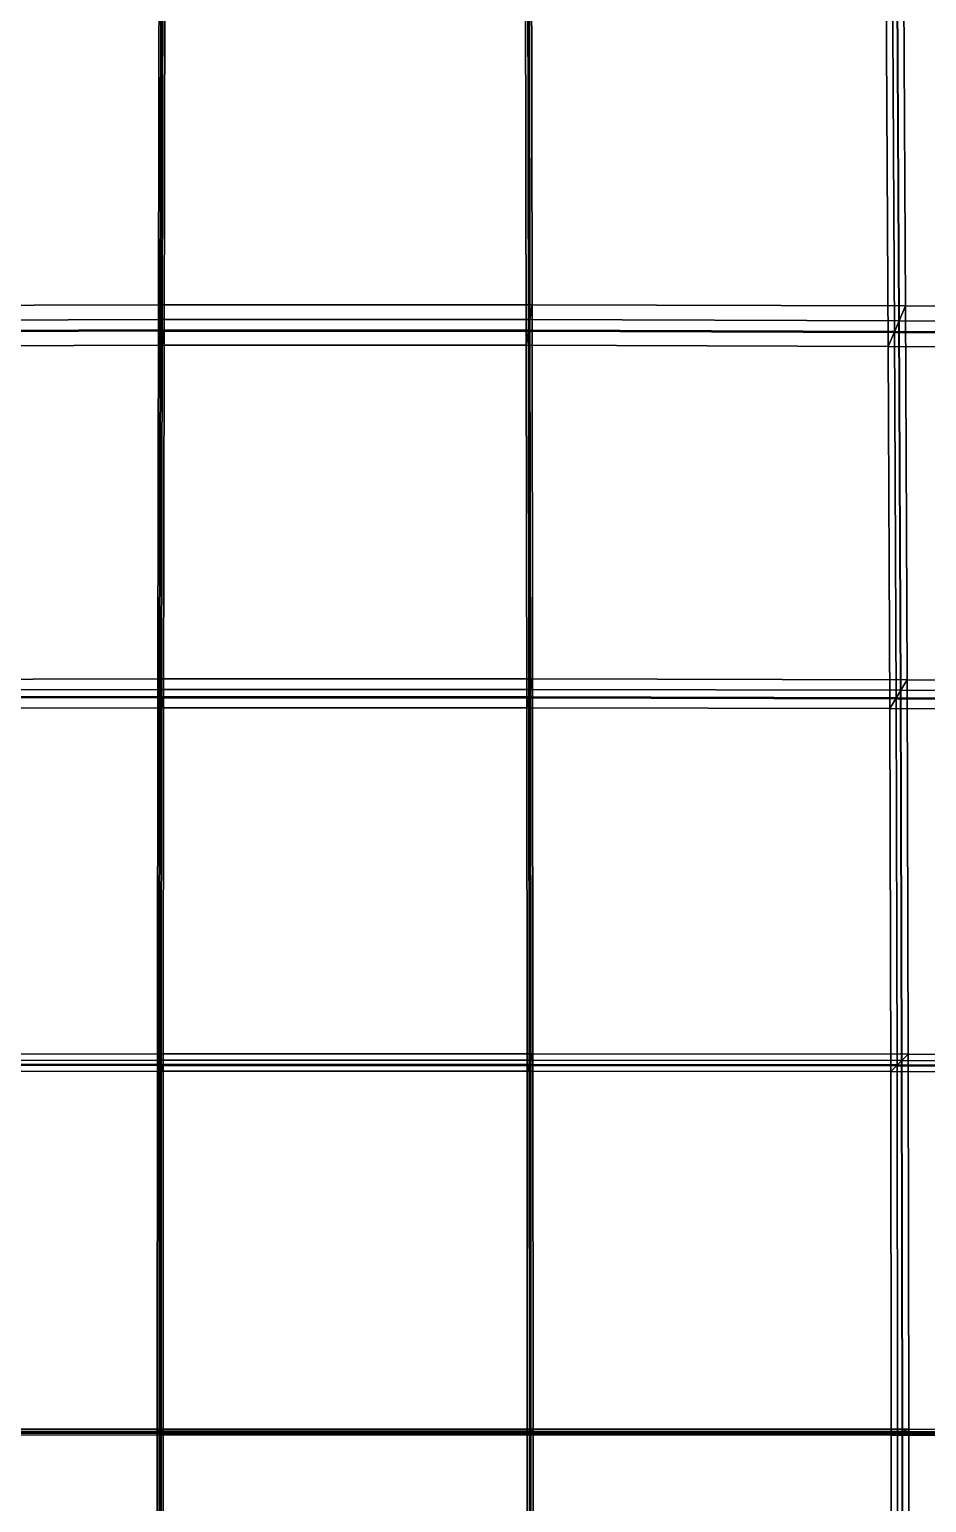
# Model space of a CAD drawing. Extents: x -25.3 to 28.3, y -25.5 to 26.5.
# Drawn here: x -0.914 to 1.683, y 0.331 to 4.599 of the extents above; entities that cross this region are included whole.
import ezdxf

# ---------------------------------------------------------------- set-up
doc = ezdxf.new("R2010")
doc.units = 0
doc.header["$MEASUREMENT"] = 0
doc.layers.add('LowerTendons', color=150, linetype='CONTINUOUS', lineweight=50)
doc.layers.add('UpperTendons', color=123, linetype='CONTINUOUS', lineweight=40)
doc.layers.add('TestBases', color=40, linetype='CONTINUOUS')

msp = doc.modelspace()

# ---------------------------------------------------------------- linework, layer by layer
at = {"layer": 'LowerTendons'}
for p, q in [((-0.5304, 3.72675, 34.6964), (-1.59072, 3.7233, 34.66434)), ((-0.5304, 3.72675, 34.6964), (0.5304, 3.72675, 34.6964)), ((0.5304, 3.72675, 34.6964), (1.59072, 3.7233, 34.66434)), ((1.59072, 3.7233, 34.66434), (2.64961, 3.71642, 34.60026)), ((-0.53189, 2.66445, 34.79408), (-1.59519, 2.66198, 34.76175)), ((-0.53189, 2.66445, 34.79408), (0.53189, 2.66445, 34.79408)), ((0.53189, 2.66445, 34.79408), (1.59519, 2.66198, 34.76175)), ((1.59519, 2.66198, 34.76175), (2.65703, 2.65703, 34.69712)), ((-0.53289, 1.59967, 34.85925), (-1.59818, 1.59818, 34.82674)), ((-0.53289, 1.59967, 34.85925), (0.53289, 1.59967, 34.85925)), ((0.53289, 1.59967, 34.85925), (1.59818, 1.59818, 34.82674)), ((1.59818, 1.59818, 34.82674), (2.66198, 1.59519, 34.76175)), ((-0.53339, 0.53339, 34.89185), (-1.59967, 0.53289, 34.85925)), ((-0.53339, 0.53339, 34.89185), (0.53339, 0.53339, 34.89185)), ((0.53339, 0.53339, 34.89185), (1.59967, 0.53289, 34.85925)), ((1.59967, 0.53289, 34.85925), (2.66445, 0.53189, 34.79408))]:
    msp.add_line(p, q, dxfattribs=at)
at = {"layer": 'TestBases'}
for points in [[(-0.53901, 4.88155, 35.25961), (-1.61656, 4.87707, 35.22728), (-1.62263, 3.79798, 35.35962), (-0.54104, 3.8015, 35.39231)], [(-0.54104, 3.8015, 35.39231), (0.54104, 3.8015, 35.39231), (0.53901, 4.88155, 35.25961), (-0.53901, 4.88155, 35.25961)], [(-0.53295, 4.8267, 34.86343), (-0.53496, 3.75878, 34.99465), (-0.54104, 3.8015, 35.39231), (-0.53901, 4.88155, 35.25961)], [(-0.53496, 3.75878, 34.99465), (-0.53295, 4.8267, 34.86343), (-0.53901, 4.88155, 35.25961), (-0.54104, 3.8015, 35.39231)], [(0.53496, 3.75878, 34.99465), (0.53295, 4.8267, 34.86343), (0.53901, 4.88155, 35.25961), (0.54104, 3.8015, 35.39231)], [(0.53295, 4.8267, 34.86343), (0.53496, 3.75878, 34.99465), (0.54104, 3.8015, 35.39231), (0.53901, 4.88155, 35.25961)], [(0.54104, 3.8015, 35.39231), (1.62263, 3.79798, 35.35962), (1.61656, 4.87707, 35.22728), (0.53901, 4.88155, 35.25961)], [(1.6044, 3.75531, 34.96232), (1.59839, 4.82227, 34.83146), (1.61656, 4.87707, 35.22728), (1.62263, 3.79798, 35.35962)], [(1.59839, 4.82227, 34.83146), (1.6044, 3.75531, 34.96232), (1.62263, 3.79798, 35.35962), (1.61656, 4.87707, 35.22728)], [(1.62263, 3.79798, 35.35962), (2.70275, 3.79096, 35.29424), (2.69267, 4.86812, 35.16263), (1.61656, 4.87707, 35.22728)], [(-0.53295, 4.8267, 34.86343), (-1.59839, 4.82227, 34.83146), (-1.6044, 3.75531, 34.96232), (-0.53496, 3.75878, 34.99465)], [(-0.53295, 4.8267, 34.86343), (-1.59839, 4.82227, 34.83146), (-1.6044, 3.75531, 34.96232), (-0.53496, 3.75878, 34.99465)], [(-0.53496, 3.75878, 34.99465), (0.53496, 3.75878, 34.99465), (0.53295, 4.8267, 34.86343), (-0.53295, 4.8267, 34.86343)], [(-0.52841, 4.78556, 34.5663), (-0.5304, 3.72675, 34.6964), (-0.53496, 3.75878, 34.99465), (-0.53295, 4.8267, 34.86343)], [(-0.53496, 3.75878, 34.99465), (0.53496, 3.75878, 34.99465), (0.53295, 4.8267, 34.86343), (-0.53295, 4.8267, 34.86343)], [(-0.5304, 3.72675, 34.6964), (-0.52841, 4.78556, 34.5663), (-0.53295, 4.8267, 34.86343), (-0.53496, 3.75878, 34.99465)], [(0.5304, 3.72675, 34.6964), (0.52841, 4.78556, 34.5663), (0.53295, 4.8267, 34.86343), (0.53496, 3.75878, 34.99465)], [(0.52841, 4.78556, 34.5663), (0.5304, 3.72675, 34.6964), (0.53496, 3.75878, 34.99465), (0.53295, 4.8267, 34.86343)], [(0.53496, 3.75878, 34.99465), (1.6044, 3.75531, 34.96232), (1.59839, 4.82227, 34.83146), (0.53295, 4.8267, 34.86343)], [(0.53496, 3.75878, 34.99465), (1.6044, 3.75531, 34.96232), (1.59839, 4.82227, 34.83146), (0.53295, 4.8267, 34.86343)], [(-0.52841, 4.78556, 34.5663), (-1.58477, 4.78118, 34.5346), (-1.59072, 3.7233, 34.66434), (-0.5304, 3.72675, 34.6964)], [(-0.52841, 4.78556, 34.5663), (-1.58477, 4.78118, 34.5346), (-1.59072, 3.7233, 34.66434), (-0.5304, 3.72675, 34.6964)], [(-0.5304, 3.72675, 34.6964), (0.5304, 3.72675, 34.6964), (0.52841, 4.78556, 34.5663), (-0.52841, 4.78556, 34.5663)], [(-0.52236, 4.73072, 34.17013), (-0.52432, 3.68403, 34.29873), (-0.5304, 3.72675, 34.6964), (-0.52841, 4.78556, 34.5663)], [(-0.5304, 3.72675, 34.6964), (0.5304, 3.72675, 34.6964), (0.52841, 4.78556, 34.5663), (-0.52841, 4.78556, 34.5663)], [(-0.52432, 3.68403, 34.29873), (-0.52236, 4.73072, 34.17013), (-0.52841, 4.78556, 34.5663), (-0.5304, 3.72675, 34.6964)], [(0.52432, 3.68403, 34.29873), (0.52236, 4.73072, 34.17013), (0.52841, 4.78556, 34.5663), (0.5304, 3.72675, 34.6964)], [(0.52236, 4.73072, 34.17013), (0.52432, 3.68403, 34.29873), (0.5304, 3.72675, 34.6964), (0.52841, 4.78556, 34.5663)], [(0.5304, 3.72675, 34.6964), (1.59072, 3.7233, 34.66434), (1.58477, 4.78118, 34.5346), (0.52841, 4.78556, 34.5663)], [(0.5304, 3.72675, 34.6964), (1.59072, 3.7233, 34.66434), (1.58477, 4.78118, 34.5346), (0.52841, 4.78556, 34.5663)], [(1.57249, 3.68063, 34.26704), (1.56661, 4.72638, 34.13879), (1.58477, 4.78118, 34.5346), (1.59072, 3.7233, 34.66434)], [(1.56661, 4.72638, 34.13879), (1.57249, 3.68063, 34.26704), (1.59072, 3.7233, 34.66434), (1.58477, 4.78118, 34.5346)], [(1.59072, 3.7233, 34.66434), (1.58477, 4.78118, 34.5346), (1.59839, 4.82227, 34.83146), (1.6044, 3.75531, 34.96232)], [(1.58477, 4.78118, 34.5346), (1.59072, 3.7233, 34.66434), (1.6044, 3.75531, 34.96232), (1.59839, 4.82227, 34.83146)], [(1.59072, 3.7233, 34.66434), (2.64961, 3.71642, 34.60026), (2.63973, 4.7724, 34.47123), (1.58477, 4.78118, 34.5346)], [(1.59072, 3.7233, 34.66434), (2.64961, 3.71642, 34.60026), (2.63973, 4.7724, 34.47123), (1.58477, 4.78118, 34.5346)], [(1.6044, 3.75531, 34.96232), (2.67239, 3.74837, 34.89768), (2.66242, 4.81343, 34.76755), (1.59839, 4.82227, 34.83146)], [(1.6044, 3.75531, 34.96232), (2.67239, 3.74837, 34.89768), (2.66242, 4.81343, 34.76755), (1.59839, 4.82227, 34.83146)], [(-0.52236, 4.73072, 34.17013), (-1.56661, 4.72638, 34.13879), (-1.57249, 3.68063, 34.26704), (-0.52432, 3.68403, 34.29873)], [(-0.52432, 3.68403, 34.29873), (0.52432, 3.68403, 34.29873), (0.52236, 4.73072, 34.17013), (-0.52236, 4.73072, 34.17013)], [(0.52432, 3.68403, 34.29873), (1.57249, 3.68063, 34.26704), (1.56661, 4.72638, 34.13879), (0.52236, 4.73072, 34.17013)], [(1.57249, 3.68063, 34.26704), (2.61924, 3.67383, 34.20369), (2.60947, 4.7177, 34.07615), (1.56661, 4.72638, 34.13879)], [(-0.54104, 3.8015, 35.39231), (-1.62263, 3.79798, 35.35962), (-1.62719, 2.71537, 35.45898), (-0.54256, 2.71789, 35.49195)], [(-0.53496, 3.75878, 34.99465), (-1.6044, 3.75531, 34.96232), (-1.62263, 3.79798, 35.35962), (-0.54104, 3.8015, 35.39231)], [(-1.6044, 3.75531, 34.96232), (-0.53496, 3.75878, 34.99465), (-0.54104, 3.8015, 35.39231), (-1.62263, 3.79798, 35.35962)], [(-0.54256, 2.71789, 35.49195), (0.54256, 2.71789, 35.49195), (0.54104, 3.8015, 35.39231), (-0.54104, 3.8015, 35.39231)], [(-0.53496, 3.75878, 34.99465), (-0.53647, 2.68736, 35.09317), (-0.54256, 2.71789, 35.49195), (-0.54104, 3.8015, 35.39231)], [(-0.53647, 2.68736, 35.09317), (-0.53496, 3.75878, 34.99465), (-0.54104, 3.8015, 35.39231), (-0.54256, 2.71789, 35.49195)], [(0.53496, 3.75878, 34.99465), (-0.53496, 3.75878, 34.99465), (-0.54104, 3.8015, 35.39231), (0.54104, 3.8015, 35.39231)], [(-0.53496, 3.75878, 34.99465), (0.53496, 3.75878, 34.99465), (0.54104, 3.8015, 35.39231), (-0.54104, 3.8015, 35.39231)], [(0.53647, 2.68736, 35.09317), (0.53496, 3.75878, 34.99465), (0.54104, 3.8015, 35.39231), (0.54256, 2.71789, 35.49195)], [(1.6044, 3.75531, 34.96232), (0.53496, 3.75878, 34.99465), (0.54104, 3.8015, 35.39231), (1.62263, 3.79798, 35.35962)], [(0.53496, 3.75878, 34.99465), (0.53647, 2.68736, 35.09317), (0.54256, 2.71789, 35.49195), (0.54104, 3.8015, 35.39231)], [(0.53496, 3.75878, 34.99465), (1.6044, 3.75531, 34.96232), (1.62263, 3.79798, 35.35962), (0.54104, 3.8015, 35.39231)], [(0.54256, 2.71789, 35.49195), (1.62719, 2.71537, 35.45898), (1.62263, 3.79798, 35.35962), (0.54104, 3.8015, 35.39231)], [(-0.53496, 3.75878, 34.99465), (-1.6044, 3.75531, 34.96232), (-1.60891, 2.68486, 35.06056), (-0.53647, 2.68736, 35.09317)], [(-0.53496, 3.75878, 34.99465), (-1.6044, 3.75531, 34.96232), (-1.60891, 2.68486, 35.06056), (-0.53647, 2.68736, 35.09317)], [(-0.5304, 3.72675, 34.6964), (-1.59072, 3.7233, 34.66434), (-1.6044, 3.75531, 34.96232), (-0.53496, 3.75878, 34.99465)], [(-1.59072, 3.7233, 34.66434), (-0.5304, 3.72675, 34.6964), (-0.53496, 3.75878, 34.99465), (-1.6044, 3.75531, 34.96232)], [(-0.53647, 2.68736, 35.09317), (0.53647, 2.68736, 35.09317), (0.53496, 3.75878, 34.99465), (-0.53496, 3.75878, 34.99465)], [(-0.5304, 3.72675, 34.6964), (-0.53189, 2.66445, 34.79408), (-0.53647, 2.68736, 35.09317), (-0.53496, 3.75878, 34.99465)], [(-0.53647, 2.68736, 35.09317), (0.53647, 2.68736, 35.09317), (0.53496, 3.75878, 34.99465), (-0.53496, 3.75878, 34.99465)], [(-0.53189, 2.66445, 34.79408), (-0.5304, 3.72675, 34.6964), (-0.53496, 3.75878, 34.99465), (-0.53647, 2.68736, 35.09317)], [(0.5304, 3.72675, 34.6964), (-0.5304, 3.72675, 34.6964), (-0.53496, 3.75878, 34.99465), (0.53496, 3.75878, 34.99465)], [(-0.5304, 3.72675, 34.6964), (0.5304, 3.72675, 34.6964), (0.53496, 3.75878, 34.99465), (-0.53496, 3.75878, 34.99465)], [(0.53189, 2.66445, 34.79408), (0.5304, 3.72675, 34.6964), (0.53496, 3.75878, 34.99465), (0.53647, 2.68736, 35.09317)], [(1.59072, 3.7233, 34.66434), (0.5304, 3.72675, 34.6964), (0.53496, 3.75878, 34.99465), (1.6044, 3.75531, 34.96232)], [(0.5304, 3.72675, 34.6964), (0.53189, 2.66445, 34.79408), (0.53647, 2.68736, 35.09317), (0.53496, 3.75878, 34.99465)], [(0.5304, 3.72675, 34.6964), (1.59072, 3.7233, 34.66434), (1.6044, 3.75531, 34.96232), (0.53496, 3.75878, 34.99465)], [(0.53647, 2.68736, 35.09317), (1.60891, 2.68486, 35.06056), (1.6044, 3.75531, 34.96232), (0.53496, 3.75878, 34.99465)], [(0.53647, 2.68736, 35.09317), (1.60891, 2.68486, 35.06056), (1.6044, 3.75531, 34.96232), (0.53496, 3.75878, 34.99465)], [(1.60891, 2.68486, 35.06056), (1.6044, 3.75531, 34.96232), (1.62263, 3.79798, 35.35962), (1.62719, 2.71537, 35.45898)], [(2.67239, 3.74837, 34.89768), (1.6044, 3.75531, 34.96232), (1.62263, 3.79798, 35.35962), (2.70275, 3.79096, 35.29424)], [(1.6044, 3.75531, 34.96232), (1.60891, 2.68486, 35.06056), (1.62719, 2.71537, 35.45898), (1.62263, 3.79798, 35.35962)], [(1.6044, 3.75531, 34.96232), (2.67239, 3.74837, 34.89768), (2.70275, 3.79096, 35.29424), (1.62263, 3.79798, 35.35962)], [(1.62719, 2.71537, 35.45898), (2.71032, 2.71032, 35.39305), (2.70275, 3.79096, 35.29424), (1.62263, 3.79798, 35.35962)], [(-0.5304, 3.72675, 34.6964), (-1.59072, 3.7233, 34.66434), (-1.59519, 2.66198, 34.76175), (-0.53189, 2.66445, 34.79408)], [(-0.5304, 3.72675, 34.6964), (-1.59072, 3.7233, 34.66434), (-1.59519, 2.66198, 34.76175), (-0.53189, 2.66445, 34.79408)], [(-0.52432, 3.68403, 34.29873), (-1.57249, 3.68063, 34.26704), (-1.59072, 3.7233, 34.66434), (-0.5304, 3.72675, 34.6964)], [(-1.57249, 3.68063, 34.26704), (-0.52432, 3.68403, 34.29873), (-0.5304, 3.72675, 34.6964), (-1.59072, 3.7233, 34.66434)], [(-0.53189, 2.66445, 34.79408), (0.53189, 2.66445, 34.79408), (0.5304, 3.72675, 34.6964), (-0.5304, 3.72675, 34.6964)], [(-0.52432, 3.68403, 34.29873), (-0.5258, 2.63391, 34.39529), (-0.53189, 2.66445, 34.79408), (-0.5304, 3.72675, 34.6964)], [(-0.53189, 2.66445, 34.79408), (0.53189, 2.66445, 34.79408), (0.5304, 3.72675, 34.6964), (-0.5304, 3.72675, 34.6964)], [(-0.5258, 2.63391, 34.39529), (-0.52432, 3.68403, 34.29873), (-0.5304, 3.72675, 34.6964), (-0.53189, 2.66445, 34.79408)], [(0.52432, 3.68403, 34.29873), (-0.52432, 3.68403, 34.29873), (-0.5304, 3.72675, 34.6964), (0.5304, 3.72675, 34.6964)], [(-0.52432, 3.68403, 34.29873), (0.52432, 3.68403, 34.29873), (0.5304, 3.72675, 34.6964), (-0.5304, 3.72675, 34.6964)], [(0.5258, 2.63391, 34.39529), (0.52432, 3.68403, 34.29873), (0.5304, 3.72675, 34.6964), (0.53189, 2.66445, 34.79408)], [(1.57249, 3.68063, 34.26704), (0.52432, 3.68403, 34.29873), (0.5304, 3.72675, 34.6964), (1.59072, 3.7233, 34.66434)], [(0.52432, 3.68403, 34.29873), (0.5258, 2.63391, 34.39529), (0.53189, 2.66445, 34.79408), (0.5304, 3.72675, 34.6964)], [(0.52432, 3.68403, 34.29873), (1.57249, 3.68063, 34.26704), (1.59072, 3.7233, 34.66434), (0.5304, 3.72675, 34.6964)], [(0.53189, 2.66445, 34.79408), (1.59519, 2.66198, 34.76175), (1.59072, 3.7233, 34.66434), (0.5304, 3.72675, 34.6964)], [(0.53189, 2.66445, 34.79408), (1.59519, 2.66198, 34.76175), (1.59072, 3.7233, 34.66434), (0.5304, 3.72675, 34.6964)], [(1.57691, 2.63147, 34.36333), (1.57249, 3.68063, 34.26704), (1.59072, 3.7233, 34.66434), (1.59519, 2.66198, 34.76175)], [(2.61924, 3.67383, 34.20369), (1.57249, 3.68063, 34.26704), (1.59072, 3.7233, 34.66434), (2.64961, 3.71642, 34.60026)], [(1.57249, 3.68063, 34.26704), (1.57691, 2.63147, 34.36333), (1.59519, 2.66198, 34.76175), (1.59072, 3.7233, 34.66434)], [(1.57249, 3.68063, 34.26704), (2.61924, 3.67383, 34.20369), (2.64961, 3.71642, 34.60026), (1.59072, 3.7233, 34.66434)], [(1.59519, 2.66198, 34.76175), (1.59072, 3.7233, 34.66434), (1.6044, 3.75531, 34.96232), (1.60891, 2.68486, 35.06056)], [(2.64961, 3.71642, 34.60026), (1.59072, 3.7233, 34.66434), (1.6044, 3.75531, 34.96232), (2.67239, 3.74837, 34.89768)], [(1.59072, 3.7233, 34.66434), (1.59519, 2.66198, 34.76175), (1.60891, 2.68486, 35.06056), (1.6044, 3.75531, 34.96232)], [(1.59072, 3.7233, 34.66434), (2.64961, 3.71642, 34.60026), (2.67239, 3.74837, 34.89768), (1.6044, 3.75531, 34.96232)], [(1.59519, 2.66198, 34.76175), (2.65703, 2.65703, 34.69712), (2.64961, 3.71642, 34.60026), (1.59072, 3.7233, 34.66434)], [(1.59519, 2.66198, 34.76175), (2.65703, 2.65703, 34.69712), (2.64961, 3.71642, 34.60026), (1.59072, 3.7233, 34.66434)], [(1.60891, 2.68486, 35.06056), (2.67987, 2.67987, 34.99538), (2.67239, 3.74837, 34.89768), (1.6044, 3.75531, 34.96232)], [(1.60891, 2.68486, 35.06056), (2.67987, 2.67987, 34.99538), (2.67239, 3.74837, 34.89768), (1.6044, 3.75531, 34.96232)], [(-0.52432, 3.68403, 34.29873), (-1.57249, 3.68063, 34.26704), (-1.57691, 2.63147, 34.36333), (-0.5258, 2.63391, 34.39529)], [(-0.5258, 2.63391, 34.39529), (0.5258, 2.63391, 34.39529), (0.52432, 3.68403, 34.29873), (-0.52432, 3.68403, 34.29873)], [(0.5258, 2.63391, 34.39529), (1.57691, 2.63147, 34.36333), (1.57249, 3.68063, 34.26704), (0.52432, 3.68403, 34.29873)], [(1.57691, 2.63147, 34.36333), (2.62657, 2.62657, 34.29945), (2.61924, 3.67383, 34.20369), (1.57249, 3.68063, 34.26704)], [(-0.54256, 2.71789, 35.49195), (-1.62719, 2.71537, 35.45898), (-1.63023, 1.63023, 35.52527), (-0.54358, 1.63175, 35.55843)], [(-0.53647, 2.68736, 35.09317), (-1.60891, 2.68486, 35.06056), (-1.62719, 2.71537, 35.45898), (-0.54256, 2.71789, 35.49195)], [(-1.60891, 2.68486, 35.06056), (-0.53647, 2.68736, 35.09317), (-0.54256, 2.71789, 35.49195), (-1.62719, 2.71537, 35.45898)], [(-0.54358, 1.63175, 35.55843), (0.54358, 1.63175, 35.55843), (0.54256, 2.71789, 35.49195), (-0.54256, 2.71789, 35.49195)], [(-0.53647, 2.68736, 35.09317), (-0.53747, 1.61342, 35.1589), (-0.54358, 1.63175, 35.55843), (-0.54256, 2.71789, 35.49195)], [(-0.53747, 1.61342, 35.1589), (-0.53647, 2.68736, 35.09317), (-0.54256, 2.71789, 35.49195), (-0.54358, 1.63175, 35.55843)], [(0.53647, 2.68736, 35.09317), (-0.53647, 2.68736, 35.09317), (-0.54256, 2.71789, 35.49195), (0.54256, 2.71789, 35.49195)], [(-0.53647, 2.68736, 35.09317), (0.53647, 2.68736, 35.09317), (0.54256, 2.71789, 35.49195), (-0.54256, 2.71789, 35.49195)], [(0.53747, 1.61342, 35.1589), (0.53647, 2.68736, 35.09317), (0.54256, 2.71789, 35.49195), (0.54358, 1.63175, 35.55843)], [(1.60891, 2.68486, 35.06056), (0.53647, 2.68736, 35.09317), (0.54256, 2.71789, 35.49195), (1.62719, 2.71537, 35.45898)], [(0.53647, 2.68736, 35.09317), (0.53747, 1.61342, 35.1589), (0.54358, 1.63175, 35.55843), (0.54256, 2.71789, 35.49195)], [(0.53647, 2.68736, 35.09317), (1.60891, 2.68486, 35.06056), (1.62719, 2.71537, 35.45898), (0.54256, 2.71789, 35.49195)], [(0.54358, 1.63175, 35.55843), (1.63023, 1.63023, 35.52527), (1.62719, 2.71537, 35.45898), (0.54256, 2.71789, 35.49195)], [(1.61191, 1.61191, 35.12611), (1.60891, 2.68486, 35.06056), (1.62719, 2.71537, 35.45898), (1.63023, 1.63023, 35.52527)], [(2.67987, 2.67987, 34.99538), (1.60891, 2.68486, 35.06056), (1.62719, 2.71537, 35.45898), (2.71032, 2.71032, 35.39305)], [(1.60891, 2.68486, 35.06056), (1.61191, 1.61191, 35.12611), (1.63023, 1.63023, 35.52527), (1.62719, 2.71537, 35.45898)], [(1.60891, 2.68486, 35.06056), (2.67987, 2.67987, 34.99538), (2.71032, 2.71032, 35.39305), (1.62719, 2.71537, 35.45898)], [(1.63023, 1.63023, 35.52527), (2.71537, 1.62719, 35.45898), (2.71032, 2.71032, 35.39305), (1.62719, 2.71537, 35.45898)], [(-0.53647, 2.68736, 35.09317), (-1.60891, 2.68486, 35.06056), (-1.61191, 1.61191, 35.12611), (-0.53747, 1.61342, 35.1589)], [(-0.53647, 2.68736, 35.09317), (-1.60891, 2.68486, 35.06056), (-1.61191, 1.61191, 35.12611), (-0.53747, 1.61342, 35.1589)], [(-0.53189, 2.66445, 34.79408), (-1.59519, 2.66198, 34.76175), (-1.60891, 2.68486, 35.06056), (-0.53647, 2.68736, 35.09317)], [(-1.59519, 2.66198, 34.76175), (-0.53189, 2.66445, 34.79408), (-0.53647, 2.68736, 35.09317), (-1.60891, 2.68486, 35.06056)], [(-0.53189, 2.66445, 34.79408), (-1.59519, 2.66198, 34.76175), (-1.59818, 1.59818, 34.82674), (-0.53289, 1.59967, 34.85925)], [(-0.53189, 2.66445, 34.79408), (-1.59519, 2.66198, 34.76175), (-1.59818, 1.59818, 34.82674), (-0.53289, 1.59967, 34.85925)], [(-0.5258, 2.63391, 34.39529), (-1.57691, 2.63147, 34.36333), (-1.59519, 2.66198, 34.76175), (-0.53189, 2.66445, 34.79408)], [(-1.57691, 2.63147, 34.36333), (-0.5258, 2.63391, 34.39529), (-0.53189, 2.66445, 34.79408), (-1.59519, 2.66198, 34.76175)], [(-0.53747, 1.61342, 35.1589), (0.53747, 1.61342, 35.1589), (0.53647, 2.68736, 35.09317), (-0.53647, 2.68736, 35.09317)], [(-0.53189, 2.66445, 34.79408), (-0.53289, 1.59967, 34.85925), (-0.53747, 1.61342, 35.1589), (-0.53647, 2.68736, 35.09317)], [(-0.53747, 1.61342, 35.1589), (0.53747, 1.61342, 35.1589), (0.53647, 2.68736, 35.09317), (-0.53647, 2.68736, 35.09317)], [(-0.53289, 1.59967, 34.85925), (-0.53189, 2.66445, 34.79408), (-0.53647, 2.68736, 35.09317), (-0.53747, 1.61342, 35.1589)], [(0.53189, 2.66445, 34.79408), (-0.53189, 2.66445, 34.79408), (-0.53647, 2.68736, 35.09317), (0.53647, 2.68736, 35.09317)], [(-0.53189, 2.66445, 34.79408), (0.53189, 2.66445, 34.79408), (0.53647, 2.68736, 35.09317), (-0.53647, 2.68736, 35.09317)], [(-0.53289, 1.59967, 34.85925), (0.53289, 1.59967, 34.85925), (0.53189, 2.66445, 34.79408), (-0.53189, 2.66445, 34.79408)], [(-0.5258, 2.63391, 34.39529), (-0.52678, 1.58133, 34.45971), (-0.53289, 1.59967, 34.85925), (-0.53189, 2.66445, 34.79408)], [(-0.53289, 1.59967, 34.85925), (0.53289, 1.59967, 34.85925), (0.53189, 2.66445, 34.79408), (-0.53189, 2.66445, 34.79408)], [(-0.52678, 1.58133, 34.45971), (-0.5258, 2.63391, 34.39529), (-0.53189, 2.66445, 34.79408), (-0.53289, 1.59967, 34.85925)], [(0.5258, 2.63391, 34.39529), (-0.5258, 2.63391, 34.39529), (-0.53189, 2.66445, 34.79408), (0.53189, 2.66445, 34.79408)], [(-0.5258, 2.63391, 34.39529), (0.5258, 2.63391, 34.39529), (0.53189, 2.66445, 34.79408), (-0.53189, 2.66445, 34.79408)], [(0.52678, 1.58133, 34.45971), (0.5258, 2.63391, 34.39529), (0.53189, 2.66445, 34.79408), (0.53289, 1.59967, 34.85925)], [(1.57691, 2.63147, 34.36333), (0.5258, 2.63391, 34.39529), (0.53189, 2.66445, 34.79408), (1.59519, 2.66198, 34.76175)], [(0.5258, 2.63391, 34.39529), (0.52678, 1.58133, 34.45971), (0.53289, 1.59967, 34.85925), (0.53189, 2.66445, 34.79408)], [(0.5258, 2.63391, 34.39529), (1.57691, 2.63147, 34.36333), (1.59519, 2.66198, 34.76175), (0.53189, 2.66445, 34.79408)], [(0.53289, 1.59967, 34.85925), (0.53189, 2.66445, 34.79408), (0.53647, 2.68736, 35.09317), (0.53747, 1.61342, 35.1589)], [(1.59519, 2.66198, 34.76175), (0.53189, 2.66445, 34.79408), (0.53647, 2.68736, 35.09317), (1.60891, 2.68486, 35.06056)], [(0.53189, 2.66445, 34.79408), (0.53289, 1.59967, 34.85925), (0.53747, 1.61342, 35.1589), (0.53647, 2.68736, 35.09317)], [(0.53189, 2.66445, 34.79408), (1.59519, 2.66198, 34.76175), (1.60891, 2.68486, 35.06056), (0.53647, 2.68736, 35.09317)], [(0.53289, 1.59967, 34.85925), (1.59818, 1.59818, 34.82674), (1.59519, 2.66198, 34.76175), (0.53189, 2.66445, 34.79408)], [(0.53289, 1.59967, 34.85925), (1.59818, 1.59818, 34.82674), (1.59519, 2.66198, 34.76175), (0.53189, 2.66445, 34.79408)], [(0.53747, 1.61342, 35.1589), (1.61191, 1.61191, 35.12611), (1.60891, 2.68486, 35.06056), (0.53647, 2.68736, 35.09317)], [(0.53747, 1.61342, 35.1589), (1.61191, 1.61191, 35.12611), (1.60891, 2.68486, 35.06056), (0.53647, 2.68736, 35.09317)], [(1.57986, 1.57986, 34.42758), (1.57691, 2.63147, 34.36333), (1.59519, 2.66198, 34.76175), (1.59818, 1.59818, 34.82674)], [(2.62657, 2.62657, 34.29945), (1.57691, 2.63147, 34.36333), (1.59519, 2.66198, 34.76175), (2.65703, 2.65703, 34.69712)], [(1.57691, 2.63147, 34.36333), (1.57986, 1.57986, 34.42758), (1.59818, 1.59818, 34.82674), (1.59519, 2.66198, 34.76175)], [(1.57691, 2.63147, 34.36333), (2.62657, 2.62657, 34.29945), (2.65703, 2.65703, 34.69712), (1.59519, 2.66198, 34.76175)], [(1.59818, 1.59818, 34.82674), (1.59519, 2.66198, 34.76175), (1.60891, 2.68486, 35.06056), (1.61191, 1.61191, 35.12611)], [(2.65703, 2.65703, 34.69712), (1.59519, 2.66198, 34.76175), (1.60891, 2.68486, 35.06056), (2.67987, 2.67987, 34.99538)], [(1.59519, 2.66198, 34.76175), (1.59818, 1.59818, 34.82674), (1.61191, 1.61191, 35.12611), (1.60891, 2.68486, 35.06056)], [(1.59519, 2.66198, 34.76175), (2.65703, 2.65703, 34.69712), (2.67987, 2.67987, 34.99538), (1.60891, 2.68486, 35.06056)], [(1.59818, 1.59818, 34.82674), (2.66198, 1.59519, 34.76175), (2.65703, 2.65703, 34.69712), (1.59519, 2.66198, 34.76175)], [(1.59818, 1.59818, 34.82674), (2.66198, 1.59519, 34.76175), (2.65703, 2.65703, 34.69712), (1.59519, 2.66198, 34.76175)], [(1.61191, 1.61191, 35.12611), (2.68486, 1.60891, 35.06056), (2.67987, 2.67987, 34.99538), (1.60891, 2.68486, 35.06056)], [(1.61191, 1.61191, 35.12611), (2.68486, 1.60891, 35.06056), (2.67987, 2.67987, 34.99538), (1.60891, 2.68486, 35.06056)], [(-0.5258, 2.63391, 34.39529), (-1.57691, 2.63147, 34.36333), (-1.57986, 1.57986, 34.42758), (-0.52678, 1.58133, 34.45971)], [(-0.52678, 1.58133, 34.45971), (0.52678, 1.58133, 34.45971), (0.5258, 2.63391, 34.39529), (-0.5258, 2.63391, 34.39529)], [(0.52678, 1.58133, 34.45971), (1.57986, 1.57986, 34.42758), (1.57691, 2.63147, 34.36333), (0.5258, 2.63391, 34.39529)], [(1.57986, 1.57986, 34.42758), (2.63147, 1.57691, 34.36333), (2.62657, 2.62657, 34.29945), (1.57691, 2.63147, 34.36333)], [(-0.54358, 1.63175, 35.55843), (-1.63023, 1.63023, 35.52527), (-1.63175, 0.54358, 35.55843), (-0.54409, 0.54409, 35.59168)], [(-0.53747, 1.61342, 35.1589), (-1.61191, 1.61191, 35.12611), (-1.63023, 1.63023, 35.52527), (-0.54358, 1.63175, 35.55843)], [(-1.61191, 1.61191, 35.12611), (-0.53747, 1.61342, 35.1589), (-0.54358, 1.63175, 35.55843), (-1.63023, 1.63023, 35.52527)], [(-0.54409, 0.54409, 35.59168), (0.54409, 0.54409, 35.59168), (0.54358, 1.63175, 35.55843), (-0.54358, 1.63175, 35.55843)], [(-0.53747, 1.61342, 35.1589), (-0.53797, 0.53797, 35.19178), (-0.54409, 0.54409, 35.59168), (-0.54358, 1.63175, 35.55843)], [(-0.53797, 0.53797, 35.19178), (-0.53747, 1.61342, 35.1589), (-0.54358, 1.63175, 35.55843), (-0.54409, 0.54409, 35.59168)], [(0.53747, 1.61342, 35.1589), (-0.53747, 1.61342, 35.1589), (-0.54358, 1.63175, 35.55843), (0.54358, 1.63175, 35.55843)], [(-0.53747, 1.61342, 35.1589), (0.53747, 1.61342, 35.1589), (0.54358, 1.63175, 35.55843), (-0.54358, 1.63175, 35.55843)], [(0.53797, 0.53797, 35.19178), (0.53747, 1.61342, 35.1589), (0.54358, 1.63175, 35.55843), (0.54409, 0.54409, 35.59168)], [(1.61191, 1.61191, 35.12611), (0.53747, 1.61342, 35.1589), (0.54358, 1.63175, 35.55843), (1.63023, 1.63023, 35.52527)], [(0.53747, 1.61342, 35.1589), (0.53797, 0.53797, 35.19178), (0.54409, 0.54409, 35.59168), (0.54358, 1.63175, 35.55843)], [(0.53747, 1.61342, 35.1589), (1.61191, 1.61191, 35.12611), (1.63023, 1.63023, 35.52527), (0.54358, 1.63175, 35.55843)], [(0.54409, 0.54409, 35.59168), (1.63175, 0.54358, 35.55843), (1.63023, 1.63023, 35.52527), (0.54358, 1.63175, 35.55843)], [(1.61342, 0.53747, 35.1589), (1.61191, 1.61191, 35.12611), (1.63023, 1.63023, 35.52527), (1.63175, 0.54358, 35.55843)], [(2.68486, 1.60891, 35.06056), (1.61191, 1.61191, 35.12611), (1.63023, 1.63023, 35.52527), (2.71537, 1.62719, 35.45898)], [(1.61191, 1.61191, 35.12611), (1.61342, 0.53747, 35.1589), (1.63175, 0.54358, 35.55843), (1.63023, 1.63023, 35.52527)], [(1.61191, 1.61191, 35.12611), (2.68486, 1.60891, 35.06056), (2.71537, 1.62719, 35.45898), (1.63023, 1.63023, 35.52527)], [(1.63175, 0.54358, 35.55843), (2.71789, 0.54256, 35.49195), (2.71537, 1.62719, 35.45898), (1.63023, 1.63023, 35.52527)], [(-0.53747, 1.61342, 35.1589), (-1.61191, 1.61191, 35.12611), (-1.61342, 0.53747, 35.1589), (-0.53797, 0.53797, 35.19178)], [(-0.53747, 1.61342, 35.1589), (-1.61191, 1.61191, 35.12611), (-1.61342, 0.53747, 35.1589), (-0.53797, 0.53797, 35.19178)], [(-0.53289, 1.59967, 34.85925), (-1.59818, 1.59818, 34.82674), (-1.61191, 1.61191, 35.12611), (-0.53747, 1.61342, 35.1589)], [(-1.59818, 1.59818, 34.82674), (-0.53289, 1.59967, 34.85925), (-0.53747, 1.61342, 35.1589), (-1.61191, 1.61191, 35.12611)], [(-0.53289, 1.59967, 34.85925), (-1.59818, 1.59818, 34.82674), (-1.59967, 0.53289, 34.85925), (-0.53339, 0.53339, 34.89185)], [(-0.53289, 1.59967, 34.85925), (-1.59818, 1.59818, 34.82674), (-1.59967, 0.53289, 34.85925), (-0.53339, 0.53339, 34.89185)], [(-0.52678, 1.58133, 34.45971), (-1.57986, 1.57986, 34.42758), (-1.59818, 1.59818, 34.82674), (-0.53289, 1.59967, 34.85925)], [(-1.57986, 1.57986, 34.42758), (-0.52678, 1.58133, 34.45971), (-0.53289, 1.59967, 34.85925), (-1.59818, 1.59818, 34.82674)], [(-0.52678, 1.58133, 34.45971), (-1.57986, 1.57986, 34.42758), (-1.58133, 0.52678, 34.45971), (-0.52728, 0.52728, 34.49194)], [(-0.53797, 0.53797, 35.19178), (0.53797, 0.53797, 35.19178), (0.53747, 1.61342, 35.1589), (-0.53747, 1.61342, 35.1589)], [(-0.53289, 1.59967, 34.85925), (-0.53339, 0.53339, 34.89185), (-0.53797, 0.53797, 35.19178), (-0.53747, 1.61342, 35.1589)], [(-0.53797, 0.53797, 35.19178), (0.53797, 0.53797, 35.19178), (0.53747, 1.61342, 35.1589), (-0.53747, 1.61342, 35.1589)], [(-0.53339, 0.53339, 34.89185), (-0.53289, 1.59967, 34.85925), (-0.53747, 1.61342, 35.1589), (-0.53797, 0.53797, 35.19178)], [(0.53289, 1.59967, 34.85925), (-0.53289, 1.59967, 34.85925), (-0.53747, 1.61342, 35.1589), (0.53747, 1.61342, 35.1589)], [(-0.53289, 1.59967, 34.85925), (0.53289, 1.59967, 34.85925), (0.53747, 1.61342, 35.1589), (-0.53747, 1.61342, 35.1589)], [(-0.53339, 0.53339, 34.89185), (0.53339, 0.53339, 34.89185), (0.53289, 1.59967, 34.85925), (-0.53289, 1.59967, 34.85925)], [(-0.52678, 1.58133, 34.45971), (-0.52728, 0.52728, 34.49194), (-0.53339, 0.53339, 34.89185), (-0.53289, 1.59967, 34.85925)], [(-0.53339, 0.53339, 34.89185), (0.53339, 0.53339, 34.89185), (0.53289, 1.59967, 34.85925), (-0.53289, 1.59967, 34.85925)], [(-0.52728, 0.52728, 34.49194), (-0.52678, 1.58133, 34.45971), (-0.53289, 1.59967, 34.85925), (-0.53339, 0.53339, 34.89185)], [(0.52678, 1.58133, 34.45971), (-0.52678, 1.58133, 34.45971), (-0.53289, 1.59967, 34.85925), (0.53289, 1.59967, 34.85925)], [(-0.52678, 1.58133, 34.45971), (0.52678, 1.58133, 34.45971), (0.53289, 1.59967, 34.85925), (-0.53289, 1.59967, 34.85925)], [(-0.52728, 0.52728, 34.49194), (0.52728, 0.52728, 34.49194), (0.52678, 1.58133, 34.45971), (-0.52678, 1.58133, 34.45971)], [(0.52728, 0.52728, 34.49194), (0.52678, 1.58133, 34.45971), (0.53289, 1.59967, 34.85925), (0.53339, 0.53339, 34.89185)], [(1.57986, 1.57986, 34.42758), (0.52678, 1.58133, 34.45971), (0.53289, 1.59967, 34.85925), (1.59818, 1.59818, 34.82674)], [(0.52678, 1.58133, 34.45971), (0.52728, 0.52728, 34.49194), (0.53339, 0.53339, 34.89185), (0.53289, 1.59967, 34.85925)], [(0.52678, 1.58133, 34.45971), (1.57986, 1.57986, 34.42758), (1.59818, 1.59818, 34.82674), (0.53289, 1.59967, 34.85925)], [(0.52728, 0.52728, 34.49194), (1.58133, 0.52678, 34.45971), (1.57986, 1.57986, 34.42758), (0.52678, 1.58133, 34.45971)], [(0.53339, 0.53339, 34.89185), (0.53289, 1.59967, 34.85925), (0.53747, 1.61342, 35.1589), (0.53797, 0.53797, 35.19178)], [(1.59818, 1.59818, 34.82674), (0.53289, 1.59967, 34.85925), (0.53747, 1.61342, 35.1589), (1.61191, 1.61191, 35.12611)], [(0.53289, 1.59967, 34.85925), (0.53339, 0.53339, 34.89185), (0.53797, 0.53797, 35.19178), (0.53747, 1.61342, 35.1589)], [(0.53289, 1.59967, 34.85925), (1.59818, 1.59818, 34.82674), (1.61191, 1.61191, 35.12611), (0.53747, 1.61342, 35.1589)], [(0.53339, 0.53339, 34.89185), (1.59967, 0.53289, 34.85925), (1.59818, 1.59818, 34.82674), (0.53289, 1.59967, 34.85925)], [(0.53339, 0.53339, 34.89185), (1.59967, 0.53289, 34.85925), (1.59818, 1.59818, 34.82674), (0.53289, 1.59967, 34.85925)], [(0.53797, 0.53797, 35.19178), (1.61342, 0.53747, 35.1589), (1.61191, 1.61191, 35.12611), (0.53747, 1.61342, 35.1589)], [(0.53797, 0.53797, 35.19178), (1.61342, 0.53747, 35.1589), (1.61191, 1.61191, 35.12611), (0.53747, 1.61342, 35.1589)], [(1.58133, 0.52678, 34.45971), (1.57986, 1.57986, 34.42758), (1.59818, 1.59818, 34.82674), (1.59967, 0.53289, 34.85925)], [(2.63147, 1.57691, 34.36333), (1.57986, 1.57986, 34.42758), (1.59818, 1.59818, 34.82674), (2.66198, 1.59519, 34.76175)], [(1.57986, 1.57986, 34.42758), (1.58133, 0.52678, 34.45971), (1.59967, 0.53289, 34.85925), (1.59818, 1.59818, 34.82674)], [(1.57986, 1.57986, 34.42758), (2.63147, 1.57691, 34.36333), (2.66198, 1.59519, 34.76175), (1.59818, 1.59818, 34.82674)], [(1.58133, 0.52678, 34.45971), (2.63391, 0.5258, 34.39529), (2.63147, 1.57691, 34.36333), (1.57986, 1.57986, 34.42758)], [(1.59967, 0.53289, 34.85925), (1.59818, 1.59818, 34.82674), (1.61191, 1.61191, 35.12611), (1.61342, 0.53747, 35.1589)], [(2.66198, 1.59519, 34.76175), (1.59818, 1.59818, 34.82674), (1.61191, 1.61191, 35.12611), (2.68486, 1.60891, 35.06056)], [(1.59818, 1.59818, 34.82674), (1.59967, 0.53289, 34.85925), (1.61342, 0.53747, 35.1589), (1.61191, 1.61191, 35.12611)], [(1.59818, 1.59818, 34.82674), (2.66198, 1.59519, 34.76175), (2.68486, 1.60891, 35.06056), (1.61191, 1.61191, 35.12611)], [(1.59967, 0.53289, 34.85925), (2.66445, 0.53189, 34.79408), (2.66198, 1.59519, 34.76175), (1.59818, 1.59818, 34.82674)], [(1.59967, 0.53289, 34.85925), (2.66445, 0.53189, 34.79408), (2.66198, 1.59519, 34.76175), (1.59818, 1.59818, 34.82674)], [(1.61342, 0.53747, 35.1589), (2.68736, 0.53647, 35.09317), (2.68486, 1.60891, 35.06056), (1.61191, 1.61191, 35.12611)], [(1.61342, 0.53747, 35.1589), (2.68736, 0.53647, 35.09317), (2.68486, 1.60891, 35.06056), (1.61191, 1.61191, 35.12611)], [(-0.54409, 0.54409, 35.59168), (-1.63175, 0.54358, 35.55843), (-1.63175, -0.54358, 35.55843), (-0.54409, -0.54409, 35.59168)], [(-0.53797, 0.53797, 35.19178), (-1.61342, 0.53747, 35.1589), (-1.63175, 0.54358, 35.55843), (-0.54409, 0.54409, 35.59168)], [(-1.61342, 0.53747, 35.1589), (-0.53797, 0.53797, 35.19178), (-0.54409, 0.54409, 35.59168), (-1.63175, 0.54358, 35.55843)], [(-0.53797, 0.53797, 35.19178), (-1.61342, 0.53747, 35.1589), (-1.61342, -0.53747, 35.1589), (-0.53797, -0.53797, 35.19178)], [(-0.53339, 0.53339, 34.89185), (-1.59967, 0.53289, 34.85925), (-1.61342, 0.53747, 35.1589), (-0.53797, 0.53797, 35.19178)], [(-0.53797, 0.53797, 35.19178), (-1.61342, 0.53747, 35.1589), (-1.61342, -0.53747, 35.1589), (-0.53797, -0.53797, 35.19178)], [(-1.59967, 0.53289, 34.85925), (-0.53339, 0.53339, 34.89185), (-0.53797, 0.53797, 35.19178), (-1.61342, 0.53747, 35.1589)], [(-0.53339, 0.53339, 34.89185), (-1.59967, 0.53289, 34.85925), (-1.59967, -0.53289, 34.85925), (-0.53339, -0.53339, 34.89185)], [(-0.52728, 0.52728, 34.49194), (-1.58133, 0.52678, 34.45971), (-1.59967, 0.53289, 34.85925), (-0.53339, 0.53339, 34.89185)], [(-0.53339, 0.53339, 34.89185), (-1.59967, 0.53289, 34.85925), (-1.59967, -0.53289, 34.85925), (-0.53339, -0.53339, 34.89185)], [(-1.58133, 0.52678, 34.45971), (-0.52728, 0.52728, 34.49194), (-0.53339, 0.53339, 34.89185), (-1.59967, 0.53289, 34.85925)], [(-0.52728, 0.52728, 34.49194), (-1.58133, 0.52678, 34.45971), (-1.58133, -0.52678, 34.45971), (-0.52728, -0.52728, 34.49194)], [(-0.54409, -0.54409, 35.59168), (0.54409, -0.54409, 35.59168), (0.54409, 0.54409, 35.59168), (-0.54409, 0.54409, 35.59168)], [(0.53797, 0.53797, 35.19178), (-0.53797, 0.53797, 35.19178), (-0.54409, 0.54409, 35.59168), (0.54409, 0.54409, 35.59168)], [(-0.53797, 0.53797, 35.19178), (-0.53797, -0.53797, 35.19178), (-0.54409, -0.54409, 35.59168), (-0.54409, 0.54409, 35.59168)], [(-0.53797, 0.53797, 35.19178), (0.53797, 0.53797, 35.19178), (0.54409, 0.54409, 35.59168), (-0.54409, 0.54409, 35.59168)], [(-0.53797, -0.53797, 35.19178), (-0.53797, 0.53797, 35.19178), (-0.54409, 0.54409, 35.59168), (-0.54409, -0.54409, 35.59168)], [(-0.53797, -0.53797, 35.19178), (0.53797, -0.53797, 35.19178), (0.53797, 0.53797, 35.19178), (-0.53797, 0.53797, 35.19178)], [(0.53339, 0.53339, 34.89185), (-0.53339, 0.53339, 34.89185), (-0.53797, 0.53797, 35.19178), (0.53797, 0.53797, 35.19178)], [(-0.53339, 0.53339, 34.89185), (-0.53339, -0.53339, 34.89185), (-0.53797, -0.53797, 35.19178), (-0.53797, 0.53797, 35.19178)], [(-0.53797, -0.53797, 35.19178), (0.53797, -0.53797, 35.19178), (0.53797, 0.53797, 35.19178), (-0.53797, 0.53797, 35.19178)], [(-0.53339, 0.53339, 34.89185), (0.53339, 0.53339, 34.89185), (0.53797, 0.53797, 35.19178), (-0.53797, 0.53797, 35.19178)], [(-0.53339, -0.53339, 34.89185), (-0.53339, 0.53339, 34.89185), (-0.53797, 0.53797, 35.19178), (-0.53797, -0.53797, 35.19178)], [(-0.53339, -0.53339, 34.89185), (0.53339, -0.53339, 34.89185), (0.53339, 0.53339, 34.89185), (-0.53339, 0.53339, 34.89185)], [(0.52728, 0.52728, 34.49194), (-0.52728, 0.52728, 34.49194), (-0.53339, 0.53339, 34.89185), (0.53339, 0.53339, 34.89185)], [(-0.52728, 0.52728, 34.49194), (-0.52728, -0.52728, 34.49194), (-0.53339, -0.53339, 34.89185), (-0.53339, 0.53339, 34.89185)], [(-0.53339, -0.53339, 34.89185), (0.53339, -0.53339, 34.89185), (0.53339, 0.53339, 34.89185), (-0.53339, 0.53339, 34.89185)], [(-0.52728, 0.52728, 34.49194), (0.52728, 0.52728, 34.49194), (0.53339, 0.53339, 34.89185), (-0.53339, 0.53339, 34.89185)], [(-0.52728, -0.52728, 34.49194), (-0.52728, 0.52728, 34.49194), (-0.53339, 0.53339, 34.89185), (-0.53339, -0.53339, 34.89185)], [(-0.52728, -0.52728, 34.49194), (0.52728, -0.52728, 34.49194), (0.52728, 0.52728, 34.49194), (-0.52728, 0.52728, 34.49194)], [(0.52728, -0.52728, 34.49194), (0.52728, 0.52728, 34.49194), (0.53339, 0.53339, 34.89185), (0.53339, -0.53339, 34.89185)], [(1.58133, 0.52678, 34.45971), (0.52728, 0.52728, 34.49194), (0.53339, 0.53339, 34.89185), (1.59967, 0.53289, 34.85925)], [(0.52728, 0.52728, 34.49194), (0.52728, -0.52728, 34.49194), (0.53339, -0.53339, 34.89185), (0.53339, 0.53339, 34.89185)], [(0.52728, 0.52728, 34.49194), (1.58133, 0.52678, 34.45971), (1.59967, 0.53289, 34.85925), (0.53339, 0.53339, 34.89185)], [(0.52728, -0.52728, 34.49194), (1.58133, -0.52678, 34.45971), (1.58133, 0.52678, 34.45971), (0.52728, 0.52728, 34.49194)], [(0.53339, -0.53339, 34.89185), (0.53339, 0.53339, 34.89185), (0.53797, 0.53797, 35.19178), (0.53797, -0.53797, 35.19178)], [(1.59967, 0.53289, 34.85925), (0.53339, 0.53339, 34.89185), (0.53797, 0.53797, 35.19178), (1.61342, 0.53747, 35.1589)], [(0.53339, 0.53339, 34.89185), (0.53339, -0.53339, 34.89185), (0.53797, -0.53797, 35.19178), (0.53797, 0.53797, 35.19178)], [(0.53339, 0.53339, 34.89185), (1.59967, 0.53289, 34.85925), (1.61342, 0.53747, 35.1589), (0.53797, 0.53797, 35.19178)], [(0.53339, -0.53339, 34.89185), (1.59967, -0.53289, 34.85925), (1.59967, 0.53289, 34.85925), (0.53339, 0.53339, 34.89185)], [(0.53339, -0.53339, 34.89185), (1.59967, -0.53289, 34.85925), (1.59967, 0.53289, 34.85925), (0.53339, 0.53339, 34.89185)], [(0.53797, -0.53797, 35.19178), (0.53797, 0.53797, 35.19178), (0.54409, 0.54409, 35.59168), (0.54409, -0.54409, 35.59168)], [(1.61342, 0.53747, 35.1589), (0.53797, 0.53797, 35.19178), (0.54409, 0.54409, 35.59168), (1.63175, 0.54358, 35.55843)], [(0.53797, 0.53797, 35.19178), (0.53797, -0.53797, 35.19178), (0.54409, -0.54409, 35.59168), (0.54409, 0.54409, 35.59168)], [(0.53797, 0.53797, 35.19178), (1.61342, 0.53747, 35.1589), (1.63175, 0.54358, 35.55843), (0.54409, 0.54409, 35.59168)], [(0.53797, -0.53797, 35.19178), (1.61342, -0.53747, 35.1589), (1.61342, 0.53747, 35.1589), (0.53797, 0.53797, 35.19178)], [(0.53797, -0.53797, 35.19178), (1.61342, -0.53747, 35.1589), (1.61342, 0.53747, 35.1589), (0.53797, 0.53797, 35.19178)], [(0.54409, -0.54409, 35.59168), (1.63175, -0.54358, 35.55843), (1.63175, 0.54358, 35.55843), (0.54409, 0.54409, 35.59168)], [(1.58133, -0.52678, 34.45971), (1.58133, 0.52678, 34.45971), (1.59967, 0.53289, 34.85925), (1.59967, -0.53289, 34.85925)], [(2.63391, 0.5258, 34.39529), (1.58133, 0.52678, 34.45971), (1.59967, 0.53289, 34.85925), (2.66445, 0.53189, 34.79408)], [(1.58133, 0.52678, 34.45971), (1.58133, -0.52678, 34.45971), (1.59967, -0.53289, 34.85925), (1.59967, 0.53289, 34.85925)], [(1.58133, 0.52678, 34.45971), (2.63391, 0.5258, 34.39529), (2.66445, 0.53189, 34.79408), (1.59967, 0.53289, 34.85925)], [(1.58133, -0.52678, 34.45971), (2.63391, -0.5258, 34.39529), (2.63391, 0.5258, 34.39529), (1.58133, 0.52678, 34.45971)], [(1.59967, -0.53289, 34.85925), (1.59967, 0.53289, 34.85925), (1.61342, 0.53747, 35.1589), (1.61342, -0.53747, 35.1589)], [(2.66445, 0.53189, 34.79408), (1.59967, 0.53289, 34.85925), (1.61342, 0.53747, 35.1589), (2.68736, 0.53647, 35.09317)], [(1.59967, 0.53289, 34.85925), (1.59967, -0.53289, 34.85925), (1.61342, -0.53747, 35.1589), (1.61342, 0.53747, 35.1589)], [(1.59967, 0.53289, 34.85925), (2.66445, 0.53189, 34.79408), (2.68736, 0.53647, 35.09317), (1.61342, 0.53747, 35.1589)], [(1.59967, -0.53289, 34.85925), (2.66445, -0.53189, 34.79408), (2.66445, 0.53189, 34.79408), (1.59967, 0.53289, 34.85925)], [(1.59967, -0.53289, 34.85925), (2.66445, -0.53189, 34.79408), (2.66445, 0.53189, 34.79408), (1.59967, 0.53289, 34.85925)], [(1.61342, -0.53747, 35.1589), (1.61342, 0.53747, 35.1589), (1.63175, 0.54358, 35.55843), (1.63175, -0.54358, 35.55843)], [(2.68736, 0.53647, 35.09317), (1.61342, 0.53747, 35.1589), (1.63175, 0.54358, 35.55843), (2.71789, 0.54256, 35.49195)], [(1.61342, 0.53747, 35.1589), (1.61342, -0.53747, 35.1589), (1.63175, -0.54358, 35.55843), (1.63175, 0.54358, 35.55843)], [(1.61342, 0.53747, 35.1589), (2.68736, 0.53647, 35.09317), (2.71789, 0.54256, 35.49195), (1.63175, 0.54358, 35.55843)], [(1.61342, -0.53747, 35.1589), (2.68736, -0.53647, 35.09317), (2.68736, 0.53647, 35.09317), (1.61342, 0.53747, 35.1589)], [(1.61342, -0.53747, 35.1589), (2.68736, -0.53647, 35.09317), (2.68736, 0.53647, 35.09317), (1.61342, 0.53747, 35.1589)], [(1.63175, -0.54358, 35.55843), (2.71789, -0.54256, 35.49195), (2.71789, 0.54256, 35.49195), (1.63175, 0.54358, 35.55843)]]:
    msp.add_3dface(points, dxfattribs=at)
at = {"layer": 'UpperTendons'}
for p, q in [((-0.53496, 3.75878, 34.99465), (-0.53295, 4.8267, 34.86343)), ((0.53496, 3.75878, 34.99465), (0.53295, 4.8267, 34.86343)), ((1.6044, 3.75531, 34.96232), (1.59839, 4.82227, 34.83146)), ((-0.53647, 2.68736, 35.09317), (-0.53496, 3.75878, 34.99465)), ((0.53647, 2.68736, 35.09317), (0.53496, 3.75878, 34.99465)), ((1.60891, 2.68486, 35.06056), (1.6044, 3.75531, 34.96232)), ((-0.53747, 1.61342, 35.1589), (-0.53647, 2.68736, 35.09317)), ((0.53747, 1.61342, 35.1589), (0.53647, 2.68736, 35.09317)), ((1.61191, 1.61191, 35.12611), (1.60891, 2.68486, 35.06056)), ((-0.53797, 0.53797, 35.19178), (-0.53747, 1.61342, 35.1589)), ((0.53797, 0.53797, 35.19178), (0.53747, 1.61342, 35.1589)), ((1.61342, 0.53747, 35.1589), (1.61191, 1.61191, 35.12611)), ((-0.53797, -0.53797, 35.19178), (-0.53797, 0.53797, 35.19178)), ((0.53797, -0.53797, 35.19178), (0.53797, 0.53797, 35.19178)), ((1.61342, -0.53747, 35.1589), (1.61342, 0.53747, 35.1589))]:
    msp.add_line(p, q, dxfattribs=at)

doc.saveas('drawing.dxf')
